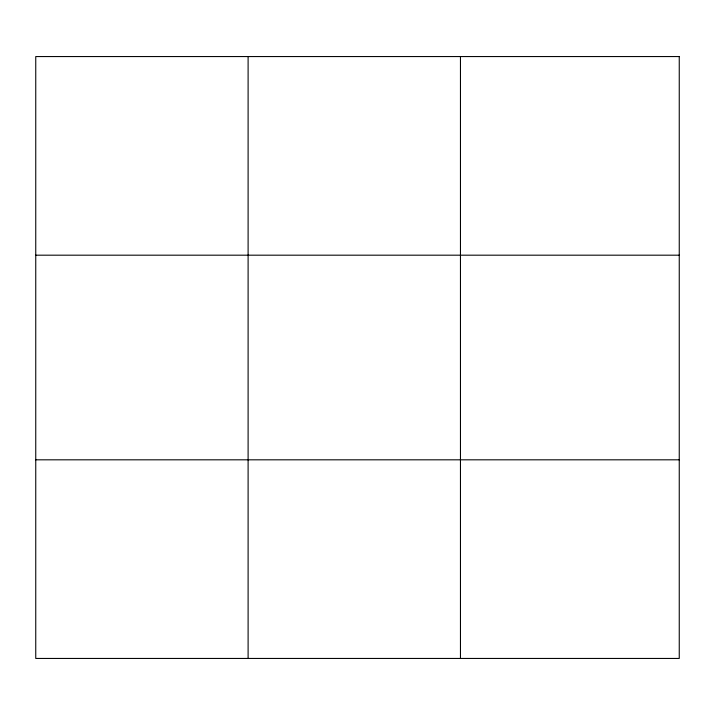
<?xml version="1.0" encoding="UTF-8"?>
<svg xmlns="http://www.w3.org/2000/svg" width="715" height="715" viewBox="0 0 715 715"><rect width="100%" height="100%" fill="white"/><g stroke="black" fill="none" stroke-linecap="round" stroke-linejoin="round"><path stroke-width="1.07" d="M248.105 56.557L248.105 658.444M460.46 56.557L460.46 658.444M35.75 255.184L679.25 255.184M35.75 459.817L679.25 459.817M679.25 56.557L679.25 658.444L35.75 658.444L35.75 56.557L679.25 56.557"/></g></svg>
